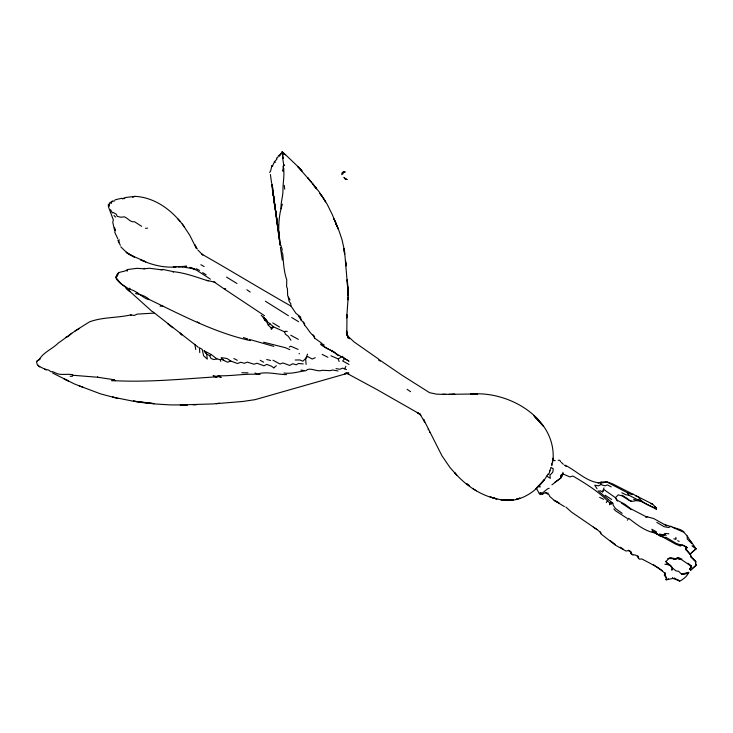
<?xml version="1.0" encoding="UTF-8"?>
<svg xmlns="http://www.w3.org/2000/svg" width="733" height="733" viewBox="0 0 733 733"><rect width="100%" height="100%" fill="white"/><g stroke="black" fill="none" stroke-linecap="round" stroke-linejoin="round"><path stroke-width="1.1" d="M672.546 527.32L683.971 532.341L687.242 536.043L687.233 538.929L691.686 543.538M275.379 208.786L275.901 213.248M276.167 214.888L276.808 219.259M553.122 458.812C555.44 417.553 508.061 390.515 470.907 394.125L473.674 394.097M283.204 166.116C284.945 174.207 282.883 182.178 282.956 190.168C283.094 196.435 280.592 202.436 281.032 208.804C278.925 216.766 278.613 225.333 278.769 233.589L280.437 244.171L282.187 249.33L281.71 251.437L282.755 253.966C283.469 262.441 283.845 271.522 286.75 279.786L286.612 286.603L287.437 288.829L287.657 295.701L290.021 299.898M130.41 289.489L129.622 289.471L129.659 288.151L130.41 289.489C137.346 291.148 141.726 297.213 148.249 299.54L149.01 299.376C181.747 315.144 214.503 332.608 250.393 340.625M288.261 297.259L289.077 301.236L290.854 303.783L290.726 305.679L295.967 313.348L300.53 316.894L301.181 320.193L304.571 323.482L304.626 325.223C308.245 328.833 309.839 333.744 314.494 336.31L314.549 338.05L320.935 342.632L321.402 344.034C324.453 348.688 330.556 349.623 334.88 352.399M560.589 461.653L559.847 460.333L558.244 460.242M348.285 296.957L347.964 299.861L347.9 287.098M348.148 298.184L346.672 317.939L346.929 315.153M560.525 478.365L563.017 473.976L569.862 476.917L572.931 476.047C585.621 483.496 598.705 491.605 608.876 502.178L609.829 502.774L609.746 504.753L611.047 502.352L612.898 503.296L613.228 505.321L615.427 508.473L622.152 513.329M680.169 544.821C681.837 543.391 694.087 551.857 682.698 545.178L680.123 545.874L680.169 544.821L676 543.272L665.866 537.234L665.088 537.61L661.349 536.29L653.066 531.956L651.884 529.263L655.898 531.517L656.686 534.064M551.903 484.852L560.626 478.182L562.843 474.15L562.944 472.327M120.368 245.253L118.893 242.495L119.103 239.636M552.581 462.413L552.939 458.189L552.48 461.726M686.134 549.961L686.354 547.368L686.134 549.961L690.44 554.799L690.752 556.924L695.599 561.405L690.651 556.21L690.605 554.744L690.651 556.21M270.404 174.491L271.522 182.544M274.243 199.239L274.481 201.85M279.74 243.154L279.969 245.115L278.961 232.792M553.241 468.744L552.838 472.144L549.906 475.296L550.355 478.31L546.69 476.12M693.409 559.169L695.791 561.524L695.535 563.558L696.35 565.143L690.614 570.155L689.799 568.945L691.503 565.949L687.93 563.155M114.476 227.34L115.209 229.786L114.815 232.434L117.894 238.931M551.976 464.786L552.645 460.672M127.157 271.256L127.46 269.552L136.97 268.324L143.98 268.8L149.349 268.251L162.579 269.927M695.791 561.524L695.48 563.201L696.35 565.143M282.352 204.159L281.032 208.804M279.53 156.285L282.132 151.749L282.947 153.096L282.617 157.641L283.634 164.293L282.819 171.183L283.799 168.801M666.517 577.787L666.013 579.721L666.563 577.87L664.364 574.993L665.216 572.849L664.767 575.139L665.344 573.747C658.628 567.324 649.988 563.274 641.888 558.986L639.231 559.142L637.673 555.852L638.232 558.088M36.998 361.094L39.939 358.968L36.998 361.094L36.65 362.441L37.429 365.089L39.747 366.821L38.565 366.289L38.4 365.217M686.528 547.313L685.996 549.063L690.605 554.744M111.306 203.481L111.892 201.575L114.742 200.778M548.76 474.572L549.961 470.714M599.86 490.597L602.608 491.88L603.974 487.958M282.947 153.096L282.526 154.297M549.658 471.282L550.776 468.268M109.895 202.995L109.144 204.956L108.337 204.782L108.429 206.724L113.358 219.992L112.763 222.246L114.586 230.455L115.209 229.786M561.698 476.221L562.843 474.15M307.558 354.131L305.652 358.877L306.092 364.429M621.776 492.741L625.79 494.72L628.667 495.142L656.347 509.123L656.172 507.777L652.617 504.139L612.596 483.872L606.777 481.773L601.216 482.094L600.822 482.983L601.023 484.504L602.902 485.255L605.137 485.796L607.41 484.916L611.212 486.868M127.46 269.552C124.051 272.859 117.161 270.358 116.327 276.506C114.87 278.778 119.25 282.178 120.954 283.744L115.787 277.358M638.223 556.796L635.346 554.991L632.845 554.817L630.737 553.488L631.287 552.288L628.428 550.181M631.544 501.097L629.317 500.566L622.189 495.929L618.258 494.857L615.418 497.689L617.424 501.088M679.628 559.517L676.541 558.06M690.614 570.155L696.323 564.96M336.026 368.635L339.92 369.258L342.595 368.149L344.647 368.836L345.857 366.271M638.608 499.924L639.405 498.44C643.391 503.855 650.602 505.724 656.337 508.849M118.874 272.337L117.271 276.185L115.732 277.001M602.608 491.88L603.937 489.534L615.418 497.689L617.085 500.172L624.727 504.157L630.902 508.83L645.37 516.334L653.653 518.524L664.309 524.452L680.783 529.794L683.852 531.718M274.463 206.12L274.728 206.504L274.82 205.533M689.835 569.404L691.503 565.949M38.895 359.976C43.412 352.197 52.29 349.055 58.383 342.989C65.448 338.133 71.99 332.553 79.585 328.439M548.156 473.93L544.692 479.336L536.006 488.609L542.457 481.938M606.292 502.591L607.785 500.309M612.696 503.159L598.119 490.762M299.055 353.902L299.385 353.416M627.439 520.183L628.758 518.332C636.528 524.397 645.617 531.645 655.641 533.038L675.753 544.207L680.123 545.874M276.79 159.263L274.518 161.672L272.584 165.731L271.888 165.768L270.605 171.101L269.607 172.447M110.775 202.051L108.337 204.782M331.875 351.107L349.027 361.186L344.647 358.483L342.696 361.002L349.018 364.438M671.327 567.26L676.11 570.925L678.52 571.3L681.708 574.214L688.351 572.326C688.26 575.579 682.872 579.574 679.61 581.251L674.223 577.971M541.889 482.616L544.198 479.767C534.412 493.538 517.131 503.828 499.86 499.494L513.247 499.869L504.496 500.153M659.398 534.687L664.107 535.2L665.674 533.432L668.862 533.807M71.788 333.258L67.986 336.612L65.842 337.253M540.331 492.677L542.814 493.969L540.349 494.61L539.378 493.73L540.331 492.677L542.814 493.969L545.095 492.713L548.421 493.245M144.108 268.929L144.612 268.388M691.952 542.786L696.02 548.935L689.661 554.377M270.953 327.706L273.501 326.836L271.384 329.438L270.953 327.706L268.278 325.168L269.863 323.693L273.501 326.836L284.615 331.884L285.421 334.221L288.225 336.245L290.937 340.277M691.329 552.939L695.993 548.751M687.087 574.058L688.736 572.565L684.54 574.278L681.516 574.095M282.791 157.485L283.231 158.456L282.342 154.452M38.748 366.134L44.676 369.084L48.635 370.073L50.971 371.713L52.712 371.686L57.742 373.903C62.552 375.067 67.656 373.812 72.21 374.618L73.483 375.314L97.801 377.257L114.091 379.731L115.521 380.739C150.109 382.415 184.78 378.759 219.14 376.67L221.229 377.44L218.489 375.772L216.134 376.396L213.083 375.754L216.198 377.394L218.489 375.772C232.306 376.194 246.151 373.244 260.032 374.508M211.131 354.479L203.921 350.695L206.715 354.112L209.684 355.716L211.131 354.479L216.895 358.868L220.184 359.701L221.302 359.234L227.642 362.212L230.758 361.057L237.483 363.504L240.754 362.294L244.391 363.293L247.296 362.111L253.966 364.209L257.045 363.247L263.962 365.822L266.803 364.383L271.613 366.28L273.83 367.948M268.278 325.168L266.757 321.943L264.512 320.101L265.593 319.176L262.726 316.629M284.615 331.884L285.339 331.261L287.254 331.453M652.617 504.139L650.822 503.681M562.623 473.848L560.543 475.497L560.626 478.182L554.808 482.296M273.803 367.764L276.35 365.767M660.396 536.318L662.137 534.98M342.293 356.284L338.261 358.95L330.913 355.78M182.343 223.986L184.276 226.863C172.906 210.774 155.112 197.269 134.835 196.352L125.49 197.534L122.209 198.744L124.775 198.533M681.873 559.114L678.272 557.556L674.855 559.371L672.766 558.225L669.586 557.74L666.04 561.451L668.084 564.667L670.347 565.647L672.106 567.562L672.647 568.478L671.859 570.247L672.106 567.562L670.457 565.235L667.396 563.219M655.898 531.517L654.807 532.167L652.104 531.278M670.979 526.175L668.743 527.513L664.089 526.688L656.805 522.391M601.023 484.504L598.577 485.823L594.738 485.191L597.038 488.774M289.278 347.039L290.809 346.233L298.102 349.394M137.621 292.522L135.578 293.585C140.351 294.538 145.409 295.784 149.01 299.376M132.636 197.388L134.835 196.352M645.736 517.434L647.642 516.582M315.263 357.713L312.231 359.033L307.622 356.513L302.885 361.222L299.824 359.94L295.252 360.022M74.958 330.959L89.527 321.851C102.886 316.913 117.243 318.058 130.859 314.869L134.295 315.465L137.172 314.109L153.957 313.128M633.312 494.189L631.727 494.647L627.732 492.942L606.796 481.957C590.945 486.666 578.154 471.521 564.868 465.052M114.091 379.731L111.682 380.729L115.521 380.739M668.615 578.832L666.205 579.84L672.83 578.438L679.528 580.71L679.61 581.251M601.216 482.094L598.027 483.102M664.144 534.009L665.674 533.432M338.032 371.017L332.883 370L330.171 370.651L322.309 370.293C317.38 372.236 312.423 367.993 307.521 369.496L305.982 370.678C298.743 371.604 291.358 374.114 283.909 373.024M690.77 569.825L689.799 568.945L691.585 566.49L681.772 559.801L678.355 558.088L674.855 559.371L673.425 558.372M160.719 269.726L162.708 269.414L173.639 271.705C185.449 272.96 196.92 277.266 208.282 280.959M632.845 554.817L630.71 553.314L630.334 551.198M609.829 502.774L611.047 502.352L611.551 504.231M549.182 488.279L547.578 488.829L541.953 493.437M115.09 199.807L121.715 198.276M111.874 201.282L112.69 201.089M216.895 358.868L213.743 359.564L210.967 358.455L209.684 355.716M162.918 306.192L160.032 306.137M667.736 558.555L676.614 558.592L673.792 558.903L670.796 558.115M210.398 279.154L196.911 270.376L189.755 267.343L194.758 268.984L182.233 266.876L186.64 266.226L173.345 267.05L176.048 266.885C163.908 268.067 151.74 264.879 140.727 259.913L145.803 261.818L129.118 254.406L126.241 252.225L134.487 257.146L127.45 253.325L120.771 246.783M145.537 228.339L147.562 228.119M688.782 572.922L688.351 572.326M345.774 372.895L348.761 373.775L345.994 373.335L344.73 373.784L348.734 372.969L255.111 399.65L242.715 401.473L212.781 403.938L180.19 404.909M193.109 404.873L196.664 404.708M178.229 266.949L182.609 266.867M470.412 394.042L477.705 394.07L475.635 394.079M241.817 372.721L247.992 372.85M379.373 359.821L402.289 375.415L429.575 392.677L436.437 394.134L446.296 394.464L442.42 394.372L472.098 394.042M449.192 394.281L454.808 394.317L452.389 394.29M225.627 288.665L223.785 288.619L264.512 315.703M181.161 404.946L187.483 404.928L170.175 404.909L155.863 404.011L140.195 402.353L133.36 401.079L154.177 403.645L133.168 401.208L112.58 397.075L117.986 398.495M70.13 376.249L72.265 376.359L72.851 375.617L72.292 375.159M345.289 179.109L347.002 179.548L345.289 179.109L343.905 177.423L346.434 179.182M303.233 363.916L298.514 363.476L296.279 364.805L292.806 363.751L289.627 365.41L282.901 362.954L280.015 364.035L272.978 360.215M655.971 507.758L656.347 509.123L655.971 507.758L654.358 506.567M501.848 499.805L503.718 500.025C484.605 498.083 467.141 487.06 454.717 472.767L456.686 475.085L450.025 467.562L441.962 455.798L423.61 419.423M664.886 564.263L668.084 564.667M300.869 370.092L303.957 370.531M664.29 535.044L659.407 534.036L660.112 536.052L658.399 535.053M552.398 460.15L555.193 460.645M286.612 374.609C276.992 374.499 266.5 371.2 257.43 374.004L254.901 372.996M673.81 538.883L675.762 539.25M172.979 271.943L173.483 272.035M114.458 397.57L100.448 393.841L79.164 385.824M641.402 501.189L636.134 500.666L631.388 501.436L629.959 500.492M206.669 280.299L215.337 282.361M280.473 153.939L280.913 154.049L278.513 155.561L277.889 157.247L276.607 158.035L276.918 158.768M266.684 359.491L270.578 360.48M494.079 498.101L490.157 496.937L496.882 498.999L494.079 498.101L495.792 498.66M249.367 339.388L273.766 346.361M263.633 342.21L285.613 347.763L289.837 349.65M243.347 337.546L247.708 338.939M664.071 534.659L666.205 535.347M677.878 580.17L679.528 580.71M633.569 499.228L636.4 500.309M83.535 387.51L74.262 383.881L52.547 372.996M538.489 486.236L540.239 486.95L538.608 485.924M677.686 540.725L679.17 541.33M344.647 368.836L346.471 369.597M141.634 226.323L134.634 221.806C130.162 222.575 128.064 218.095 124.335 216.821L120.972 217.225L117.307 216.418L116.116 214.109L113.111 212.433M322.144 354.415L327.917 357.283M635.456 495.691L639.048 497.249M290.735 335.201L298.358 339.397M599.658 497.414L603.68 499.301M666.682 525.772L664.309 524.452M283.698 153.848L285.568 154.755L299.522 168.095L302.033 170.945L297.607 166.391L311.864 182.728M196.178 268.709L199.596 270.413M550.813 467.443L552.664 468.378M673.545 558.299L675.194 559.16M284.047 153.948L285.568 154.755L282.132 151.749M621.437 503.067L631.26 509.655M233.873 358.51L237.272 360.324M272.777 322.905L279.511 327.019M197.241 321.86L199.229 322.951M260.215 360.306L263.66 362.194M236.951 283.506L226.57 277.101M472.886 488.764L476.523 490.78M611.707 499.457L605.192 495.27M200.869 264.695L204.113 266.565M320.633 344.51L323.198 346.003M631.287 552.288L628.392 550.575L625.955 551.033L615.39 545.16L601.051 533.972L600.831 532.662L597.945 530.216L571.529 512.101L565.876 507.062M291.239 306.211C261.186 289.205 231.646 271.109 201.731 254.085L202.858 255.02L197.919 250.081M291.707 317.499L298.633 321.732M333.488 351.904L324.059 346.498M653.415 564.731L655.238 565.821M620.274 547.23L623.023 548.87M44.676 369.084L46.271 370.028M622.079 495.215L624.974 496.947M321.265 343.255L324.288 345.096M378.549 359.995L380.28 361.076M627.329 518.451L615.601 510.837L613.842 508.931M288.454 315.731L265.373 301.208M202.674 272.612L206.129 274.783M346.819 373.299L376.725 389.443L419.523 413.861L417.334 412.633L420.824 415.245L419.853 413.797M545.462 492.658L549.622 495.316M593.364 527.119L597.038 529.583M407.09 389.324L410.572 391.669M564.41 506.613L554.267 500.419L549.53 496.268M198.341 347.323L152.455 311.47M656.154 566.371L662.531 570.796M213.697 281.646L223.308 288.326M615.518 544.646L610.222 540.642M230.758 361.057L227.038 358.501L221.128 357.631L223.712 360.379M692.025 545.847L696.02 548.935M246.929 289.755L250.21 292.082M669.256 564.804L666.755 562.962L665.738 561.313M564.813 465.437L566.288 466.536M125.92 287.455L121.147 283.863L129.622 289.471M269.863 323.693L267.114 321.631L265.593 319.176M625.936 497.524L629.235 500.025M378.604 359.088L354.222 342.036L347.9 336.2L349.476 338.765L346.517 333.881L348.111 336.997L346.416 332.196L347.918 338.032L346.517 330.62L346.819 333.991L346.966 314.833M167.536 323.601L172.713 327.724M267.096 320.834L261.195 315.309M335.164 353.104L338.225 355.707M152.052 311.443L125.884 287.877L129.952 291.615L126.846 288.866M689.698 540.294L691.466 541.834L691.723 543.602M693.134 545.719L694.582 547.001M343.081 357.017L344.647 358.483M113.972 215.493L115.631 217.078M274.518 161.672L275.296 162.424M271.888 165.768L272.667 166.528M561.276 462.321L563.338 464.337M533.487 415.419L540.707 423.023M536.648 418.543L534.989 416.83L543.144 426.12M177.624 218.608L180.291 221.522M310.141 180.767L307.658 177.707L319.157 191.844L327.138 204.186L332.223 214.448L339.306 231.619L341.99 239.627L344.547 251.025L347.992 290.946M314.237 185.816L316.619 188.812L312.505 183.589L316.235 188.317M183.983 226.424L189.838 235.412L196.325 248.276L195.088 244.849M664.364 574.993L666.563 577.87M283.634 164.293L284.642 165.631M204.388 350.97L206.715 354.112L207.292 359.152L203.627 355.817L202.198 349.366L199.394 347.708L199.779 352.628M690.184 540.606L687.242 536.043M320.028 193.558L323.363 198.121L320.083 193.631M218.489 375.772L219.14 376.67M97.801 377.257L97.544 376.872L97.626 377.403M195.72 246.59L197.314 248.918M325.681 201.868L323.546 198.588L325.388 201.419M419.89 413.916L424.682 422.107L423.592 419.313M536.556 488.618L539.378 493.73M298.368 315.859L301.181 320.193M110.518 209.665L112.406 212.955M108.713 204.754L109.501 206.175M428.136 429.19L428.411 429.73M429.483 431.801L429.758 432.351M600.107 531.874L600.785 533.322M313.119 334.899L314.549 338.05M117.94 240.397L118.893 242.495M627.732 492.942L628.667 495.142M303.407 322.099L304.626 325.223M672.537 577.595L672.83 578.438M220.184 359.701L220.78 361.378M338.261 358.95L339.15 361.552M263.77 317.902L264.512 320.101M277.386 223.418L276.854 220.102M274.848 206.358L275.205 207.97M194.841 344.272L195.748 349.595M675.826 537.371L676.119 538.947M273.995 201.923L275.086 208.474M271.686 184.579L279.026 234.294L272.621 189.948M678.272 557.556L678.355 558.088M273.07 192.055L273.757 197.058M277.505 224.509L278.916 233.983M280.391 247.342L282.287 260.032M130.859 314.869L130.969 315.584M275.608 213.019L277.725 228.018M272.154 184.624L272.731 188.912L272.227 185.147M272.575 189.068L274.27 202.161M273.354 194.373L273.776 197.663M274.032 199.028L275.956 214.128L272.85 190.882L273.427 195.784M284.239 185.339L284.725 189.187M271.796 183.378L272.08 185.696M278.961 238.225L279.136 239.819M272.749 189.215L273.134 193.2M551.656 463.769L551.839 465.767M347.781 285.229L347.222 279.722L347.973 295.591L347.818 286.053M343.264 172.008L343.255 173.51L341.78 174.674L341.908 173.034L343.264 172.008L345.06 171.943L343.264 172.008M519.853 498.165L516.279 499.31L519.853 498.165M219.488 403.333L216.253 403.608L219.497 403.352M68.481 380.995L64.165 378.924L68.481 380.995M558.803 502.783L554.267 500.419L558.803 502.783M469.56 485.832L466.472 483.615L469.56 485.832M181.775 334.844L180.089 333.066L181.811 334.908M335.173 221.568L333.946 218.929L336.566 224.655L335.173 221.568M337.226 226.433L335.806 223.299L338.243 228.916L337.226 226.433M344.336 251.511L343.878 248.469L344.629 254.104L344.336 251.511M279.053 237.684L276.964 221.091L279.053 237.684M345.793 263.037L345.509 260.728L346.049 265.96L345.793 263.037"/></g></svg>
